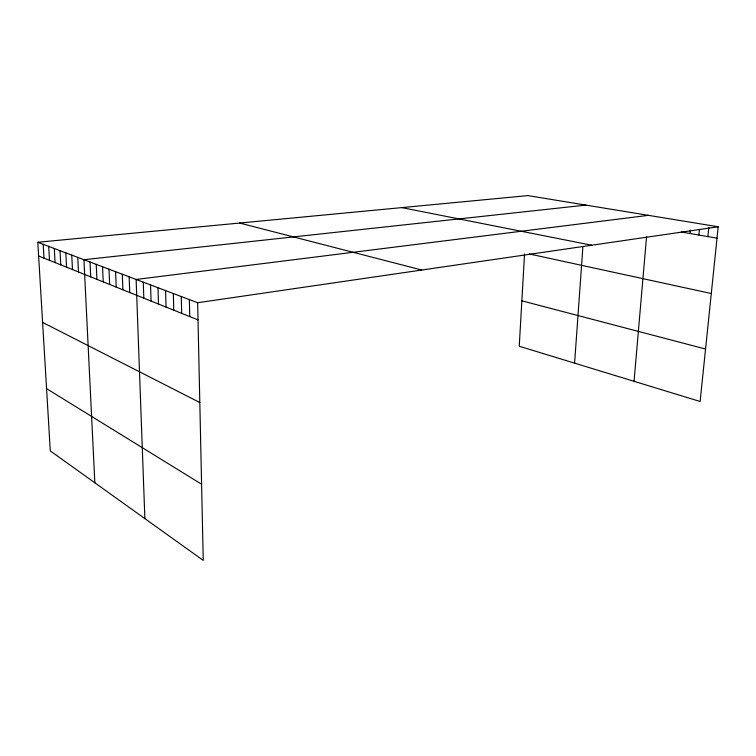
<?xml version="1.0" encoding="UTF-8"?>
<svg xmlns="http://www.w3.org/2000/svg" width="756" height="756" viewBox="0 0 756 756"><rect width="100%" height="100%" fill="white"/><g stroke="black" fill="none" stroke-linecap="round" stroke-linejoin="round"><path stroke-width="1.13" d="M524.541 254.082L519.249 346.239L700.122 401.493L718.2 226.772L527.905 195.606L37.8 242.26L50.293 450.907L203.241 560.394L197.647 302.731L37.8 242.26M574.588 363.145L582.914 246.588M634.048 381.308L646.55 236.76M690.02 233.509L690.341 230.155M698.894 235.04L699.442 229.418M707.89 236.6L708.807 227.537M197.647 302.731L718.2 226.772M648.402 215.347L136.127 279.465L144.869 518.607M585.872 205.103L83.925 259.705L94.85 482.8M681.269 231.997L717.019 238.178M401.805 207.607L591.787 245.218M529.153 253.921L711.292 293.526M239.652 223.039L421.829 270.024M521.857 300.812L705.546 349.036M38.622 255.982L198.015 319.901M42.601 322.406L199.811 402.532M46.56 388.641L201.587 484.227M43.196 244.301L44.009 258.146M48.696 246.38L49.49 260.347M54.29 248.497L55.084 262.587M59.998 250.652L60.773 264.865M65.81 252.854L66.575 267.189M77.764 257.38L78.501 271.98M71.735 255.093L72.481 269.561M90.011 262.011L90.72 276.876M96.22 264.364L96.91 279.361M102.551 266.755L103.222 281.884M108.996 269.193L109.658 284.473M115.583 271.688L116.216 287.1M122.292 274.23L122.907 289.784M129.144 276.819L129.739 292.525M143.262 282.158L143.82 298.166M150.538 284.917L151.077 301.077M157.976 287.724L158.486 304.054M165.573 290.597L166.055 307.087M173.332 293.536L173.785 310.187M181.26 296.532L181.686 313.353M189.359 299.603L189.765 316.594"/></g></svg>
